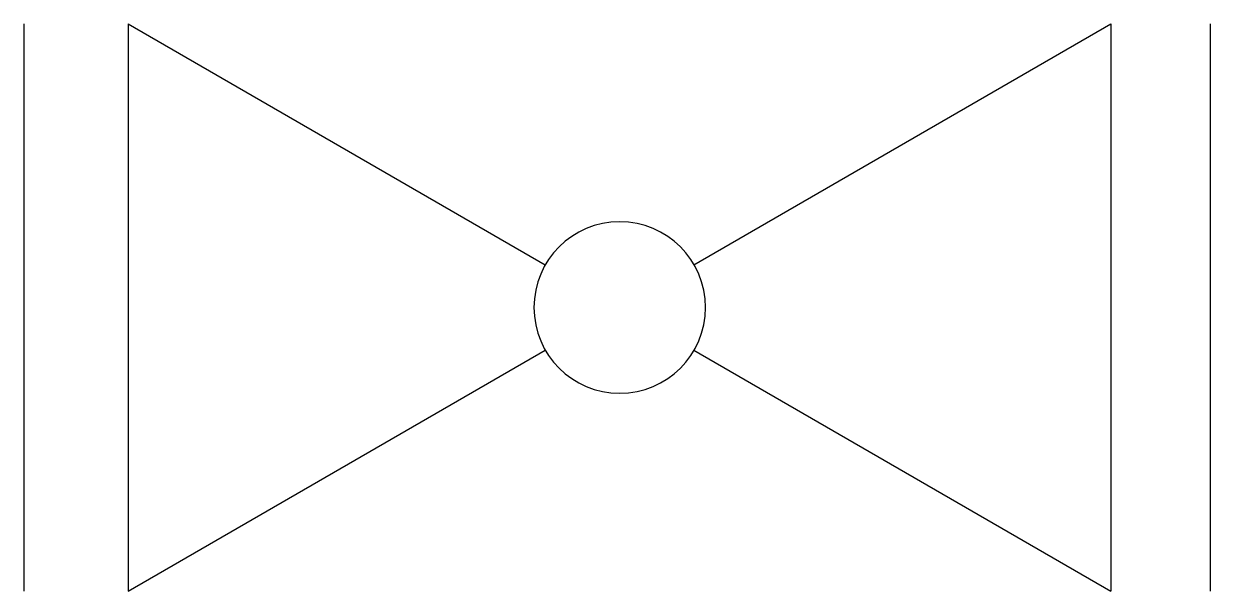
# Model space of a CAD drawing. Header units: metres. Extents: x 16.1 to 42.2, y -6.2 to 6.2.
import ezdxf

# ---------------------------------------------------------------- set-up
doc = ezdxf.new("R2010")
doc.units = ezdxf.units.M
doc.layers.add('003_THICK', color=7, linetype='Continuous')

# ---------------------------------------------------------------- blocks, each defined once
blk = doc.blocks.new('旋塞阀')
at = {"layer": '003_THICK'}
for points in [[(16.07, 6.25), (16.07, -6.25)], [(18.37, 6.25), (27.56, 0.94)], [(18.37, 6.25), (18.37, -6.25)], [(30.83, 0.94), (40.02, 6.25)], [(40.02, 6.25), (40.02, -6.25)], [(42.21, 6.25), (42.21, -6.25)], [(18.37, -6.25), (27.56, -0.94)], [(30.83, -0.94), (40.02, -6.25)]]:
    blk.add_lwpolyline(points, dxfattribs=at)
blk.add_lwpolyline([(27.31, 0, 1), (31.09, 0, 1), (27.31, 0, 1)], format="xyb", dxfattribs=at)

msp = doc.modelspace()

# ---------------------------------------------------------------- block references
msp.add_blockref('旋塞阀', (0, 0))

doc.saveas('drawing.dxf')
